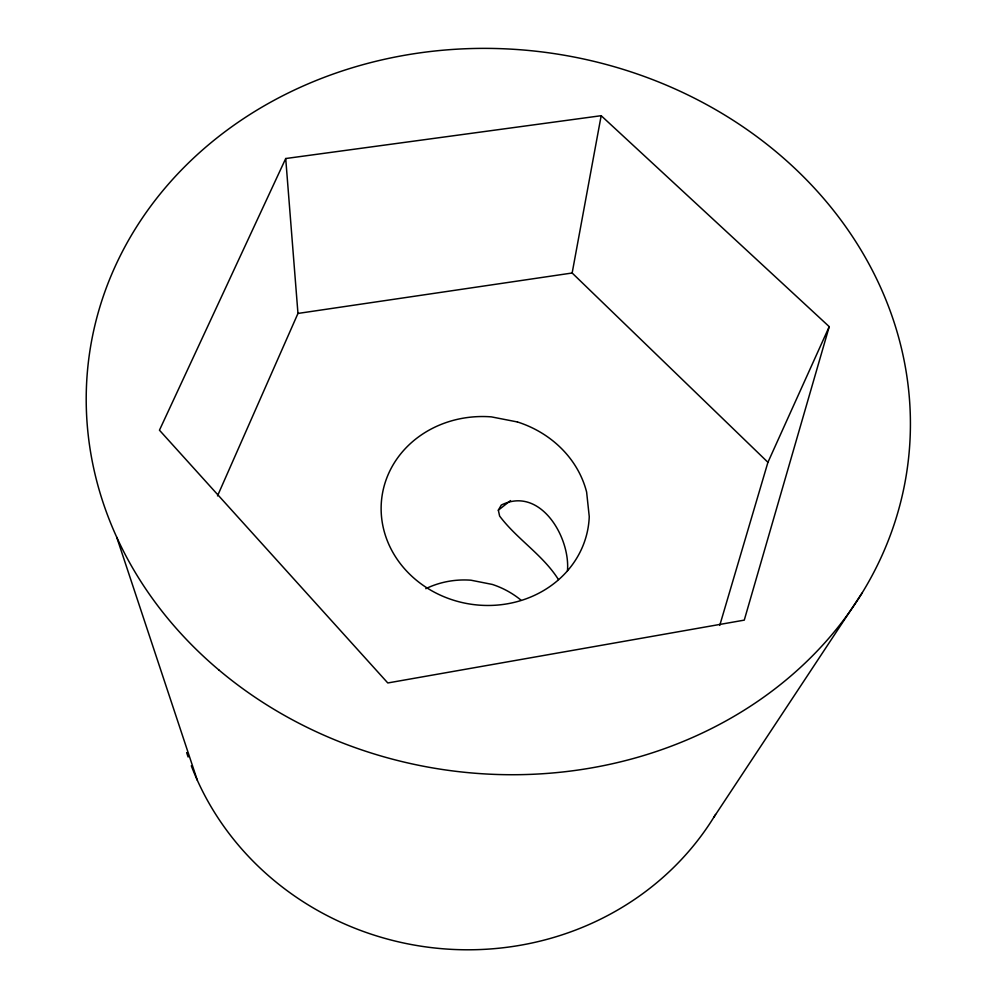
<?xml version="1.0" encoding="UTF-8"?>
<svg xmlns="http://www.w3.org/2000/svg" width="999" height="999" viewBox="0 0 999 999"><rect width="100%" height="100%" fill="white"/><g stroke="black" fill="none" stroke-linecap="round" stroke-linejoin="round"><path stroke-width="1.5" d="M567.469 570.754C570.342 536.838 539.947 485.689 501.273 505.069L498.339 510.189L499.625 516.046C516.883 539.123 542.857 554.82 558.416 579.532M719.742 625.424L767.931 462.312L572.152 273.002L601.173 115.697L285.714 158.529L159.453 430.194L387.787 682.966L744.267 620.129L829.232 326.648L601.173 115.697M217.507 495.916L297.964 313.436L285.714 158.529M767.931 462.312L829.232 326.648M713.923 817.132L862 593.144M498.339 510.189L510.539 500.574M297.964 313.436L572.152 273.002M116.733 537.25L197.265 780.132M715.546 814.46A289.71 272.789 7.5 0 1 439.498 948.476A289.71 272.789 7.5 0 1 191.308 765.783M188.124 757.005A289.71 272.789 7.5 0 1 186.651 752.572M425.774 588.686A85.127 79.982 7.5 0 1 470.966 580.207L492.332 584.44A85.127 79.982 7.5 0 1 520.729 599.924M517.407 421.953L491.346 416.87A104.258 94.293 7.5 0 0 381.256 503.796A104.258 94.293 7.5 0 0 480.869 605.257A104.258 94.293 7.5 0 0 589.248 516.595L586.625 492.107A104.258 94.293 7.5 0 0 517.407 421.953M219.118 670.179A412.924 362.262 7.5 0 0 900.424 503.034A412.924 362.262 7.5 0 0 375.374 61.426A412.924 362.262 7.5 0 0 219.118 670.179"/></g></svg>
